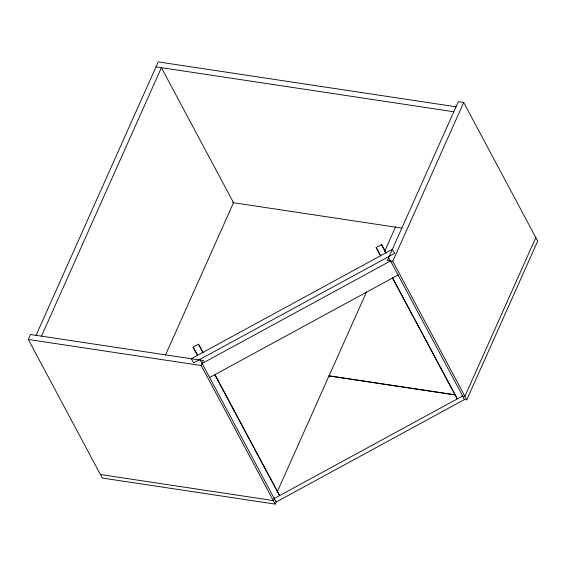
<?xml version="1.0" encoding="UTF-8"?>
<svg xmlns="http://www.w3.org/2000/svg" width="566" height="566" viewBox="0 0 566 566"><rect width="100%" height="100%" fill="white"/><g stroke="black" fill="none" stroke-linecap="round" stroke-linejoin="round"><path stroke-width="0.85" d="M28.3 339.473L30.514 334.506L203.427 360.577L201.206 365.537L275.196 504.101L102.29 478.037L28.3 339.473L201.206 365.537M36.075 335.348L158.225 61.899L456.033 106.797M41.481 336.162L161.409 67.672L233.525 202.727L165.449 355.108M274.588 497.755L273.321 500.585L100.408 474.52M276.916 492.533L366.506 291.978M384.484 251.729L395.648 226.74M275.196 504.101L276.632 500.882M392.79 261.273L463.71 102.503L458.311 101.689L387.385 260.459L392.79 261.273L466.78 399.837L464.162 399.44M535.825 237.557L464.898 396.32L461.814 395.86M466.78 399.837L537.7 241.074L463.71 102.503M197.555 355.462L193.112 347.142L198.503 344.213L203.01 352.377M380.593 255.846L376.149 247.533L381.541 244.597L386.047 252.769M462.571 396.037L464.453 399.546L276.116 502.049L202.126 363.478L390.554 260.933L388.297 256.851M209.632 377.536L398.061 274.991M274.241 498.533L462.663 395.988L390.554 260.933M156.011 66.859L453.812 111.757M232.485 202.571L401.91 228.112M329.044 375.845L455.319 394.877M329.016 375.902L455.588 394.983M376.149 247.533L380.656 255.698M193.112 347.142L197.619 355.314M199.876 359.396L202.126 363.478M381.541 244.597L385.977 252.917M392.67 277.927L457.278 398.917L392.351 277.878M215.023 374.607L279.625 495.597L254.459 449.015M198.503 344.213L202.939 352.526M214.705 374.558L249.075 438.933M249.903 440.482L253.632 447.465M392.358 249.33L191.308 358.745L193.558 362.834L394.608 253.412L392.358 249.33"/></g></svg>
